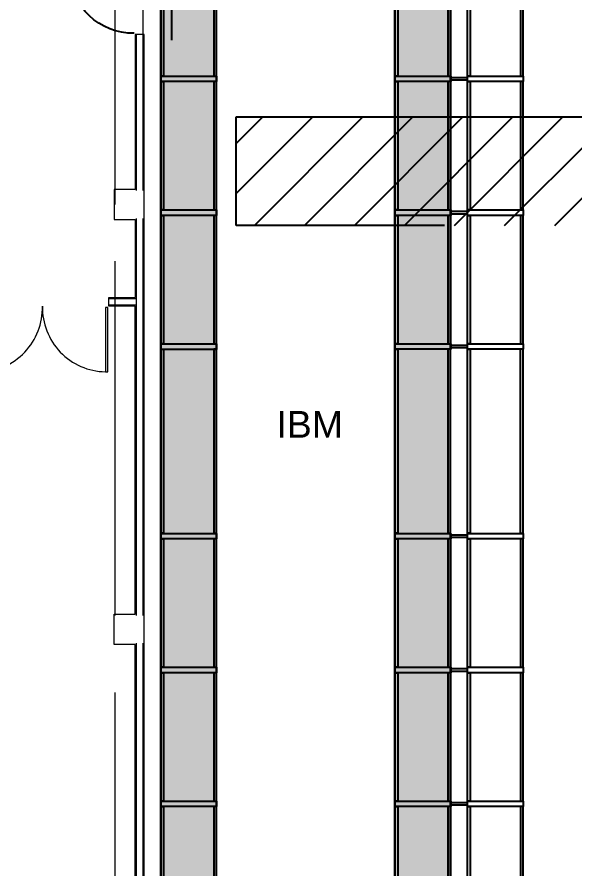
# Model space of a CAD drawing. Header units: millimetres. Extents: x 27 to 171, y 81 to 155.
# Drawn here: x 41.36 to 51.37, y 124.12 to 139.39 of the extents above; entities that cross this region are included whole.
import ezdxf

# ---------------------------------------------------------------- set-up
doc = ezdxf.new("R2010")
doc.units = ezdxf.units.MM
doc.linetypes.add('HIDDEN', pattern=[9.525, 6.35, -3.175])
for name, color, linetype in [('IRI-OCASA-Layout R 9$0$OCA_EST-BASTIDOR', 252, 'Continuous'), ('IRI-OCASA-Layout R 9$0$OCA_EST-LARGUERO', 252, 'Continuous'), ('IRI-OCASA-Layout R 9$0$OCA_EST-UB', 252, 'Continuous'), ('IRI-OCASA-Layout R 9$0$OCA_Racks', 252, 'Continuous')]:
    doc.layers.add(name, color=color, linetype=linetype)
for name, color, linetype, lineweight in [('OCASA_TODAS_r08$0$CARP-BARRIDO', 252, 'Continuous', 15), ('OCASA_TODAS_r08$0$CARP-HOJA', 252, 'Continuous', 20), ('OCASA_TODAS_r08$0$CARPINTERIA', 252, 'Continuous', 15), ('OCASA_TODAS_r08$0$CGC VIGAS', 252, 'HIDDEN', 15), ('OCASA_TODAS_r08$0$MURO CERAMICO DE 12', 252, 'Continuous', 20), ('OCASA_TODAS_r08$0$REVOQUES', 251, 'Continuous', 15)]:
    doc.layers.add(name, color=color, linetype=linetype, lineweight=lineweight)
doc.layers.get('IRI-OCASA-Layout R 9$0$OCA_Racks').off()
doc.layers.get('OCASA_TODAS_r08$0$CARPINTERIA').off()
doc.styles.add('IRI-OCASA-Layout R 9$0$Standard', font='arial.ttf')

# ---------------------------------------------------------------- blocks, each defined once
blk = doc.blocks.new('OCASA_TODAS_r08$0$Estructura PB para Arquitectura')
at = {"layer": 'OCASA_TODAS_r08$0$CGC VIGAS', "lineweight": 9}
for p, q in [((1108.008384, 421.178705, -0.000029), (1108.008384, 427.505255, -0.000029)), ((1108.508384, 421.428705, -0.000029), (1108.508384, 427.255255, -0.000029)), ((1108.008384, 413.809705, -0.000029), (1108.008384, 421.178705, -0.000029)), ((1108.508384, 413.809705, -0.000029), (1108.508384, 420.928705, -0.000029)), ((1108.008384, 406.080697, -0.000029), (1108.008384, 413.309705, -0.000029)), ((1108.508384, 406.080697, -0.000029), (1108.508384, 413.309705, -0.000029))]:
    blk.add_line(p, q, dxfattribs=at)
blk = doc.blocks.new('OCASA_TODAS_r08$0$SE 16')
at = {"layer": 'OCASA_TODAS_r08$0$CARP-BARRIDO', "lineweight": -3}
blk.add_arc((-36.41539, -19.636195), 1.16501, 179.476971, 266.48031, dxfattribs=at)
at = {"layer": 'OCASA_TODAS_r08$0$CARP-HOJA'}
for p, q in [((-36.486912, -20.799008), (-36.486912, -19.654008)), ((-36.486912, -19.654008), (-36.431912, -19.654008)), ((-36.485712, -19.812314), (-36.485712, -19.655208)), ((-36.485712, -19.655208), (-36.430712, -19.655208)), ((-36.431912, -19.654008), (-36.431912, -19.641508)), ((-36.430712, -19.641508), (-36.430712, -19.655208)), ((-36.428112, -19.797314), (-36.428112, -19.641508)), ((-36.426912, -20.811508), (-36.426912, -19.641508)), ((-36.485712, -20.797808), (-36.485712, -19.812314)), ((-36.428112, -20.811508), (-36.428112, -19.797314)), ((-36.431912, -20.799008), (-36.486912, -20.799008)), ((-36.430712, -20.797808), (-36.485712, -20.797808)), ((-36.431912, -20.799008), (-36.431912, -20.811508)), ((-36.430712, -20.797808), (-36.430712, -20.811508))]:
    blk.add_line(p, q, dxfattribs=at)
for centre, radius, start, end in [((-36.429412, -19.641508), 0.0025, 0, 180), ((-36.429412, -19.641508), 0.0013, 0, 180), ((-36.429412, -20.811508), 0.0025, 180, 0), ((-36.429412, -20.811508), 0.0013, 180, 0)]:
    blk.add_arc(centre, radius, start, end, dxfattribs=at)
blk = doc.blocks.new('OCASA_TODAS_r08$0$P3a 16')
at = {"layer": 'OCASA_TODAS_r08$0$CARP-BARRIDO'}
for centre, radius, start, end in [((-40.032586, 113.215562, 0.000058), 1.14736, 270.935575, 1.427594), ((-37.73593, 113.218104, 0.000042), 1.149947, 178.70229, 268.934541)]:
    blk.add_arc(centre, radius, start, end, dxfattribs=at)
at = {"layer": 'OCASA_TODAS_r08$0$CARP-HOJA', "extrusion": (-9.89313e-06, 3.69217e-05, 1), "elevation": 0.004584}
blk.add_lwpolyline([(-40.013852, 113.220905), (-40.013852, 112.068355), (-40.058357, 112.068355), (-40.058357, 113.220905)], close=True, dxfattribs=at)
at = {"layer": 'OCASA_TODAS_r08$0$CARP-HOJA', "extrusion": (6.69122e-06, 2.4972e-05, 1), "elevation": 0.002576}
blk.add_lwpolyline([(-37.757313, 113.220905), (-37.757313, 112.068355), (-37.712808, 112.068355), (-37.712808, 113.220905)], close=True, dxfattribs=at)
blk = doc.blocks.new('IRI-OCASA-Layout R 9$0$OCA_Est-Modulo Simpl')
at = {"layer": 'IRI-OCASA-Layout R 9$0$OCA_EST-BASTIDOR'}
for points in [[(-37.329308, -174.55488), (-37.329308, -174.65488), (-38.329308, -174.65488), (-38.329308, -174.55488)], [(-37.329308, -176.95488), (-37.329308, -177.05488), (-38.329308, -177.05488), (-38.329308, -176.95488)]]:
    blk.add_lwpolyline(points, close=True, dxfattribs=at)
at = {"layer": 'IRI-OCASA-Layout R 9$0$OCA_EST-LARGUERO'}
for points in [[(-38.279308, -174.65488), (-38.279308, -176.95488), (-38.329308, -176.95488), (-38.329308, -174.65488)], [(-37.379308, -174.65488), (-37.379308, -176.95488), (-37.329308, -176.95488), (-37.329308, -174.65488)]]:
    blk.add_lwpolyline(points, close=True, dxfattribs=at)
blk = doc.blocks.new('IRI-OCASA-Layout R 9$0$OCA_Est-Modulo')
at = {"layer": 'IRI-OCASA-Layout R 9$0$OCA_EST-BASTIDOR'}
for points in [[(-42.829308, -169.940653), (-42.829308, -170.040653), (-43.829308, -170.040653), (-43.829308, -169.940653)], [(-41.529308, -169.940653), (-41.529308, -170.040653), (-42.529308, -170.040653), (-42.529308, -169.940653)], [(-42.829308, -172.340653), (-42.829308, -172.440653), (-43.829308, -172.440653), (-43.829308, -172.340653)], [(-41.529308, -172.340653), (-41.529308, -172.440653), (-42.529308, -172.440653), (-42.529308, -172.340653)]]:
    blk.add_lwpolyline(points, close=True, dxfattribs=at)
at = {"layer": 'IRI-OCASA-Layout R 9$0$OCA_EST-LARGUERO'}
for points in [[(-43.779308, -170.040653), (-43.779308, -172.340653), (-43.829308, -172.340653), (-43.829308, -170.040653)], [(-42.879308, -170.040653), (-42.879308, -172.340653), (-42.829308, -172.340653), (-42.829308, -170.040653)], [(-42.479308, -170.040653), (-42.479308, -172.340653), (-42.529308, -172.340653), (-42.529308, -170.040653)], [(-41.579308, -170.040653), (-41.579308, -172.340653), (-41.529308, -172.340653), (-41.529308, -170.040653)]]:
    blk.add_lwpolyline(points, close=True, dxfattribs=at)
at = {"layer": 'IRI-OCASA-Layout R 9$0$OCA_EST-UB'}
for points in [[(-42.529308, -170.010653), (-42.529308, -169.970653), (-42.829308, -169.970653), (-42.829308, -170.010653)], [(-42.529308, -172.410653), (-42.529308, -172.370653), (-42.829308, -172.370653), (-42.829308, -172.410653)]]:
    blk.add_lwpolyline(points, close=True, dxfattribs=at)

msp = doc.modelspace()

# ---------------------------------------------------------------- hatches: boundary and pattern name
at = {"true_color": 0x7d8ab6}
h = msp.add_hatch(color=163, dxfattribs=at)
h.dxf.hatch_style = 1
h.paths.add_polyline_path([(43.944, 115.635), (44.944, 115.635), (44.944, 150.335), (43.944, 150.335)])
h.paths.add_polyline_path([(48.144, 115.635), (49.144, 115.635), (49.144, 150.335), (48.144, 150.335)])
at = {"linetype": 'HIDDEN'}
h = msp.add_hatch(dxfattribs=at)
h.set_pattern_fill('LINE', color=251, scale=0.2, angle=45)
h.set_pattern_definition([(45, (40.0206, 11.51457), (-0.4490128, 0.4490128), [])])
h.paths.add_polyline_path([(45.295, 137.601), (125.232, 137.601), (125.232, 135.656), (45.295, 135.656)])

# ---------------------------------------------------------------- linework, layer by layer
for p, q in [((44.136, 140.374), (44.136, 139.076)), ((44.136, 139.076), (44.136, 138.976))]:
    msp.add_line(p, q)
at = {"color": 251, "linetype": 'HIDDEN', "elevation": 0}
msp.add_lwpolyline([(45.295, 137.601), (125.232, 137.601), (125.232, 135.656), (45.295, 135.656)], close=True, dxfattribs=at)
at = {"layer": 'Defpoints', "color": 6, "elevation": 0}
for points in [[(43.944, 115.635), (44.944, 115.635), (44.944, 150.335), (43.944, 150.335)], [(48.144, 115.635), (49.144, 115.635), (49.144, 150.335), (48.144, 150.335)]]:
    msp.add_lwpolyline(points, close=True, dxfattribs=at)
at = {"layer": 'IRI-OCASA-Layout R 9$0$OCA_EST-LARGUERO', "elevation": 0}
for points in [[(43.994, 133.435), (43.994, 130.135), (43.944, 130.135), (43.944, 133.435)], [(44.894, 133.435), (44.894, 130.135), (44.944, 130.135), (44.944, 133.435)], [(48.194, 133.435), (48.194, 130.135), (48.144, 130.135), (48.144, 133.435)], [(49.094, 133.435), (49.094, 130.135), (49.144, 130.135), (49.144, 133.435)], [(49.494, 133.435), (49.494, 130.135), (49.444, 130.135), (49.444, 133.435)], [(50.394, 133.435), (50.394, 130.135), (50.444, 130.135), (50.444, 133.435)]]:
    msp.add_lwpolyline(points, close=True, dxfattribs=at)
at = {"layer": 'OCASA_TODAS_r08$0$MURO CERAMICO DE 12'}
for p, q in [((43.504, 139.077), (43.504, 136.28)), ((43.624, 139.077), (43.624, 136.28)), ((43.504, 135.78), (43.504, 128.663)), ((43.624, 135.78), (43.624, 128.663)), ((43.504, 128.163), (43.504, 120.932)), ((43.624, 128.163), (43.624, 120.932))]:
    msp.add_line(p, q, dxfattribs=at)
msp.add_lwpolyline([(43.504, 134.226), (43.011, 134.226), (43.011, 134.346), (43.504, 134.346)], dxfattribs=at)
at = {"layer": 'OCASA_TODAS_r08$0$REVOQUES'}
for points in [[(43.484, 139.077), (43.484, 136.302), (43.104, 136.302), (43.104, 135.762), (43.484, 135.762), (43.484, 134.366)], [(43.644, 116.291), (43.644, 139.077), (43.484, 139.077)], [(43.011, 134.366), (43.484, 134.366)], [(43.644, 116.291), (43.484, 116.291), (43.484, 120.414), (43.104, 120.414), (43.104, 120.954), (43.484, 120.954), (43.484, 128.143), (43.104, 128.143), (43.104, 128.683), (43.484, 128.683), (43.484, 134.206), (43.011, 134.206), (43.011, 134.366)]]:
    msp.add_lwpolyline(points, dxfattribs=at)

# ---------------------------------------------------------------- block references
at = {"color": 31, "true_color": 0xfebd57}
msp.add_blockref('OCASA_TODAS_r08$0$Estructura PB para Arquitectura', (-1064.884, -285.147), dxfattribs=at)
at = {"layer": 'IRI-OCASA-Layout R 9$0$OCA_Racks'}
for name, p in [('IRI-OCASA-Layout R 9$0$OCA_Est-Modulo Simpl', (82.274, 315.289, 0)), ('IRI-OCASA-Layout R 9$0$OCA_Est-Modulo', (91.974, 310.675, 0)), ('IRI-OCASA-Layout R 9$0$OCA_Est-Modulo Simpl', (82.274, 312.889, 0)), ('IRI-OCASA-Layout R 9$0$OCA_Est-Modulo', (91.974, 308.275, 0)), ('IRI-OCASA-Layout R 9$0$OCA_Est-Modulo Simpl', (82.274, 310.489, 0)), ('IRI-OCASA-Layout R 9$0$OCA_Est-Modulo', (91.974, 305.875, 0)), ('IRI-OCASA-Layout R 9$0$OCA_Est-Modulo Simpl', (82.274, 304.689, 0)), ('IRI-OCASA-Layout R 9$0$OCA_Est-Modulo', (91.974, 300.075, 0)), ('IRI-OCASA-Layout R 9$0$OCA_Est-Modulo Simpl', (82.274, 302.289, 0)), ('IRI-OCASA-Layout R 9$0$OCA_Est-Modulo', (91.974, 297.675, 0)), ('IRI-OCASA-Layout R 9$0$OCA_Est-Modulo Simpl', (82.274, 299.889, 0)), ('IRI-OCASA-Layout R 9$0$OCA_Est-Modulo', (91.974, 295.275, 0))]:
    msp.add_blockref(name, p, dxfattribs=at)
at = {"layer": 'OCASA_TODAS_r08$0$CARPINTERIA', "xscale": -1, "rotation": 270}
msp.add_blockref('OCASA_TODAS_r08$0$SE 16', (63.093, 176.681), dxfattribs=at)
at = {"layer": 'OCASA_TODAS_r08$0$CARPINTERIA'}
msp.add_blockref('OCASA_TODAS_r08$0$P3a 16', (80.706, 20.963, 0), dxfattribs=at)

# ---------------------------------------------------------------- texts
at = {"color": 7, "insert": (46.019, 131.849, 0), "char_height": 0.48, "attachment_point": 7, "style": 'IRI-OCASA-Layout R 9$0$Standard'}
msp.add_mtext_dynamic_manual_height_columns('IBM', width=2.95875, gutter_width=12.5, heights=[0], dxfattribs=at)

doc.saveas('drawing.dxf')
